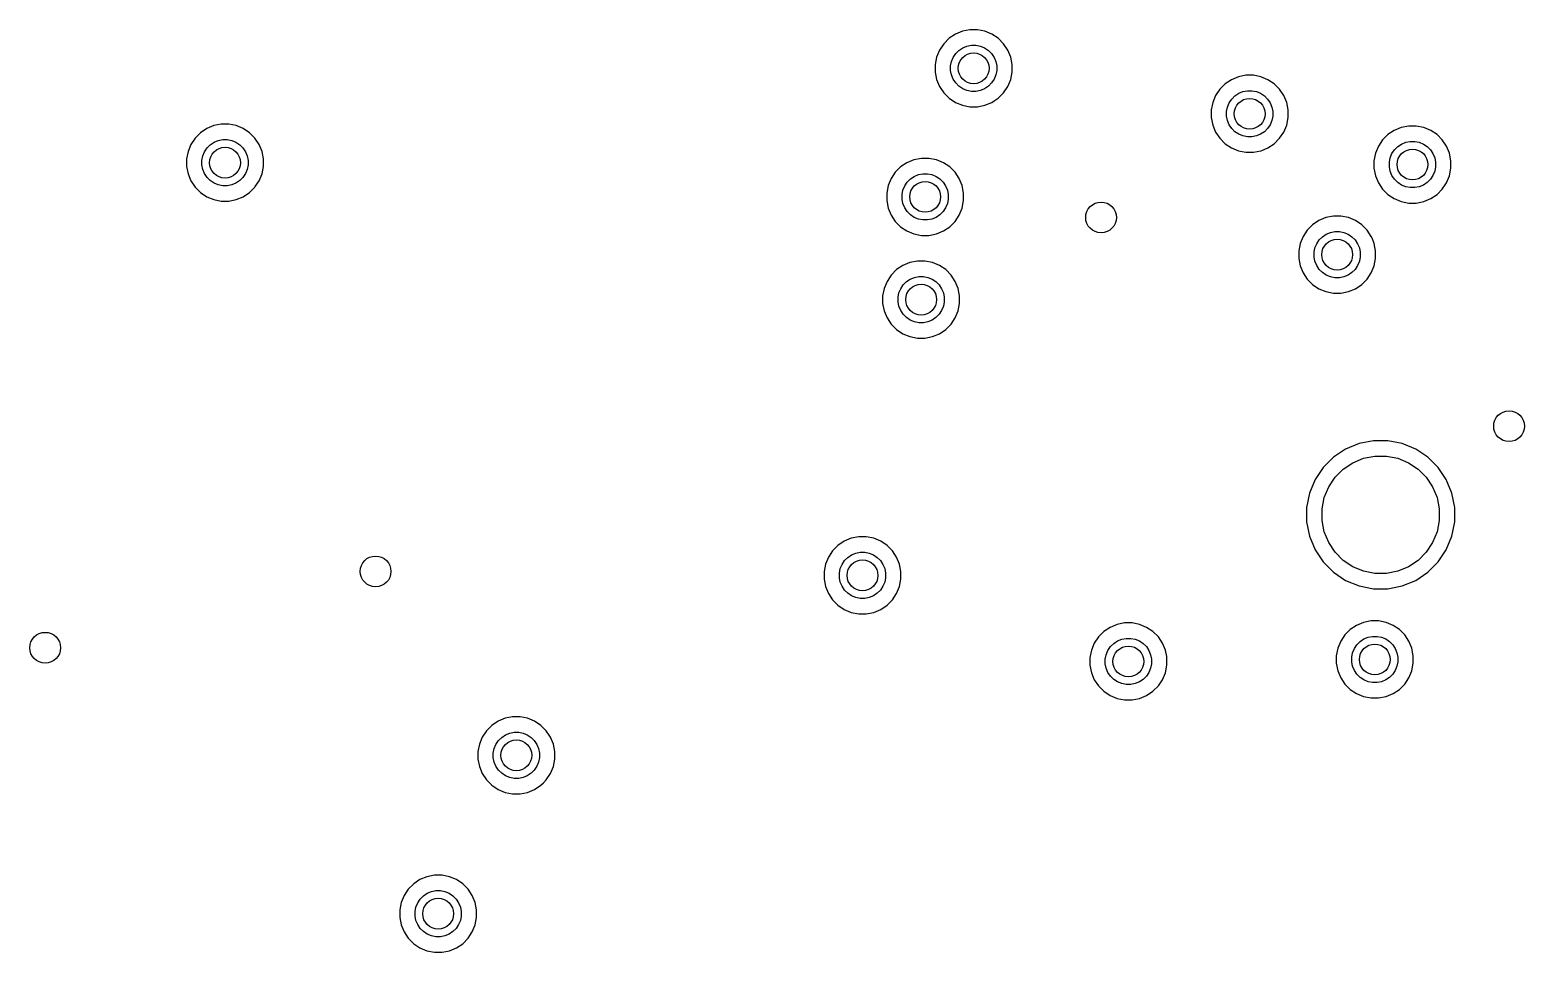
# Model space of a CAD drawing. Extents: x 76.5 to 170.2, y -170.2 to -83.1.
# Drawn here: x 97 to 116.34, y -124.83 to -112.85 of the extents above; entities that cross this region are included whole.
import ezdxf

# ---------------------------------------------------------------- set-up
doc = ezdxf.new("R2010")
doc.units = 0
doc.header["$MEASUREMENT"] = 0
doc.layers.add('BLACK', color=7, linetype='CONTINUOUS')

msp = doc.modelspace()

# ---------------------------------------------------------------- linework, layer by layer
at = {"layer": 'BLACK', "linetype": 'CONTINUOUS'}
for p, q in [((109.026, -112.903), (108.944, -112.957)), ((109.117, -112.865), (109.026, -112.903)), ((109.214, -112.846), (109.117, -112.865)), ((109.312, -112.846), (109.214, -112.846)), ((109.409, -112.865), (109.312, -112.846)), ((109.5, -112.903), (109.409, -112.865)), ((109.582, -112.957), (109.5, -112.903)), ((108.82, -113.109), (108.782, -113.2)), ((108.875, -113.027), (108.82, -113.109)), ((108.944, -112.957), (108.875, -113.027)), ((109.072, -113.113), (109.121, -113.08)), ((109.121, -113.08), (109.176, -113.057)), ((109.176, -113.057), (109.234, -113.046)), ((109.234, -113.046), (109.293, -113.046)), ((109.293, -113.046), (109.351, -113.057)), ((109.351, -113.057), (109.405, -113.08)), ((109.405, -113.08), (109.454, -113.113)), ((109.651, -113.027), (109.582, -112.957)), ((109.706, -113.109), (109.651, -113.027)), ((109.744, -113.2), (109.706, -113.109)), ((108.782, -113.2), (108.763, -113.296)), ((108.763, -113.296), (108.763, -113.395)), ((108.963, -113.316), (108.975, -113.258)), ((108.975, -113.258), (108.997, -113.204)), ((108.997, -113.204), (109.03, -113.154)), ((109.03, -113.154), (109.072, -113.113)), ((109.454, -113.113), (109.496, -113.154)), ((109.496, -113.154), (109.529, -113.204)), ((109.529, -113.204), (109.552, -113.258)), ((109.552, -113.258), (109.563, -113.316)), ((109.763, -113.296), (109.744, -113.2)), ((109.763, -113.395), (109.763, -113.296)), ((108.763, -113.395), (108.782, -113.492)), ((108.782, -113.492), (108.82, -113.583)), ((108.963, -113.375), (108.963, -113.316)), ((108.975, -113.433), (108.963, -113.375)), ((108.997, -113.488), (108.975, -113.433)), ((109.03, -113.537), (108.997, -113.488)), ((109.529, -113.488), (109.496, -113.537)), ((109.552, -113.433), (109.529, -113.488)), ((109.563, -113.375), (109.552, -113.433)), ((109.563, -113.316), (109.563, -113.375)), ((109.706, -113.583), (109.744, -113.492)), ((109.744, -113.492), (109.763, -113.395)), ((112.611, -113.494), (112.53, -113.548)), ((112.702, -113.456), (112.611, -113.494)), ((112.799, -113.437), (112.702, -113.456)), ((112.898, -113.437), (112.799, -113.437)), ((112.994, -113.456), (112.898, -113.437)), ((113.085, -113.494), (112.994, -113.456)), ((113.167, -113.548), (113.085, -113.494)), ((108.82, -113.583), (108.875, -113.664)), ((108.875, -113.664), (108.944, -113.734)), ((109.072, -113.579), (109.03, -113.537)), ((109.121, -113.612), (109.072, -113.579)), ((109.176, -113.634), (109.121, -113.612)), ((109.234, -113.646), (109.176, -113.634)), ((109.293, -113.646), (109.234, -113.646)), ((109.351, -113.634), (109.293, -113.646)), ((109.405, -113.612), (109.351, -113.634)), ((109.454, -113.579), (109.405, -113.612)), ((109.496, -113.537), (109.454, -113.579)), ((109.582, -113.734), (109.651, -113.664)), ((109.651, -113.664), (109.706, -113.583)), ((112.46, -113.618), (112.405, -113.7)), ((112.53, -113.548), (112.46, -113.618)), ((112.657, -113.704), (112.706, -113.671)), ((112.706, -113.671), (112.761, -113.648)), ((112.761, -113.648), (112.819, -113.637)), ((112.819, -113.637), (112.878, -113.637)), ((112.878, -113.637), (112.936, -113.648)), ((112.936, -113.648), (112.99, -113.671)), ((112.99, -113.671), (113.04, -113.704)), ((113.237, -113.618), (113.167, -113.548)), ((113.291, -113.7), (113.237, -113.618)), ((108.944, -113.734), (109.026, -113.789)), ((109.026, -113.789), (109.117, -113.826)), ((109.117, -113.826), (109.214, -113.846)), ((109.214, -113.846), (109.312, -113.846)), ((109.312, -113.846), (109.409, -113.826)), ((109.409, -113.826), (109.5, -113.789)), ((109.5, -113.789), (109.529, -113.769)), ((109.529, -113.769), (109.582, -113.734)), ((109.529, -113.769), (109.529, -113.769)), ((112.368, -113.791), (112.348, -113.887)), ((112.405, -113.7), (112.368, -113.791)), ((112.548, -113.907), (112.56, -113.849)), ((112.56, -113.849), (112.582, -113.795)), ((112.582, -113.795), (112.615, -113.745)), ((112.615, -113.745), (112.657, -113.704)), ((113.04, -113.704), (113.081, -113.745)), ((113.081, -113.745), (113.114, -113.795)), ((113.114, -113.795), (113.137, -113.849)), ((113.137, -113.849), (113.148, -113.907)), ((113.329, -113.791), (113.291, -113.7)), ((113.348, -113.887), (113.329, -113.791)), ((99.4894, -114.072), (99.3928, -114.091)), ((99.5879, -114.072), (99.4894, -114.072)), ((99.6845, -114.091), (99.5879, -114.072)), ((112.348, -113.887), (112.348, -113.986)), ((112.348, -113.986), (112.368, -114.083)), ((112.548, -113.966), (112.548, -113.907)), ((112.56, -114.024), (112.548, -113.966)), ((112.582, -114.079), (112.56, -114.024)), ((113.137, -114.024), (113.114, -114.079)), ((113.148, -113.966), (113.137, -114.024)), ((113.148, -113.907), (113.148, -113.966)), ((113.329, -114.083), (113.348, -113.986)), ((113.348, -113.986), (113.348, -113.887)), ((99.1503, -114.253), (99.0956, -114.335)), ((99.22, -114.183), (99.1503, -114.253)), ((99.3019, -114.129), (99.22, -114.183)), ((99.3928, -114.091), (99.3019, -114.129)), ((99.7755, -114.129), (99.6845, -114.091)), ((99.8574, -114.183), (99.7755, -114.129)), ((99.9271, -114.253), (99.8574, -114.183)), ((99.9818, -114.335), (99.9271, -114.253)), ((112.368, -114.083), (112.405, -114.174)), ((112.405, -114.174), (112.46, -114.255)), ((112.46, -114.255), (112.53, -114.325)), ((112.615, -114.128), (112.582, -114.079)), ((112.657, -114.17), (112.615, -114.128)), ((112.706, -114.203), (112.657, -114.17)), ((112.761, -114.225), (112.706, -114.203)), ((112.819, -114.237), (112.761, -114.225)), ((112.878, -114.237), (112.819, -114.237)), ((112.936, -114.225), (112.878, -114.237)), ((112.99, -114.203), (112.936, -114.225)), ((113.04, -114.17), (112.99, -114.203)), ((113.081, -114.128), (113.04, -114.17)), ((113.114, -114.079), (113.081, -114.128)), ((113.167, -114.325), (113.237, -114.255)), ((113.237, -114.255), (113.291, -114.174)), ((113.291, -114.174), (113.329, -114.083)), ((114.644, -114.207), (114.575, -114.277)), ((114.726, -114.153), (114.644, -114.207)), ((114.817, -114.115), (114.726, -114.153)), ((114.914, -114.096), (114.817, -114.115)), ((115.012, -114.096), (114.914, -114.096)), ((115.109, -114.115), (115.012, -114.096)), ((115.2, -114.153), (115.109, -114.115)), ((115.282, -114.207), (115.2, -114.153)), ((115.351, -114.277), (115.282, -114.207)), ((99.0579, -114.426), (99.0387, -114.522)), ((99.0956, -114.335), (99.0579, -114.426)), ((99.2502, -114.484), (99.2728, -114.43)), ((99.2728, -114.43), (99.3057, -114.38)), ((99.3057, -114.38), (99.3474, -114.339)), ((99.3474, -114.339), (99.3966, -114.306)), ((99.3966, -114.306), (99.4512, -114.283)), ((99.4512, -114.283), (99.5091, -114.272)), ((99.5091, -114.272), (99.5682, -114.272)), ((99.5682, -114.272), (99.6262, -114.283)), ((99.6262, -114.283), (99.6808, -114.306)), ((99.6808, -114.306), (99.7299, -114.339)), ((99.7299, -114.339), (99.7717, -114.38)), ((99.7717, -114.38), (99.8045, -114.43)), ((99.8045, -114.43), (99.8272, -114.484)), ((100.019, -114.426), (99.9818, -114.335)), ((100.039, -114.522), (100.019, -114.426)), ((112.53, -114.325), (112.611, -114.38)), ((112.611, -114.38), (112.702, -114.417)), ((112.702, -114.417), (112.799, -114.437)), ((112.799, -114.437), (112.898, -114.437)), ((112.898, -114.437), (112.994, -114.417)), ((112.994, -114.417), (112.996, -114.417)), ((112.996, -114.417), (113.085, -114.38)), ((112.996, -114.417), (112.996, -114.417)), ((113.085, -114.38), (113.167, -114.325)), ((114.482, -114.45), (114.463, -114.546)), ((114.52, -114.359), (114.482, -114.45)), ((114.575, -114.277), (114.52, -114.359)), ((114.675, -114.508), (114.697, -114.454)), ((114.697, -114.454), (114.73, -114.404)), ((114.73, -114.404), (114.772, -114.363)), ((114.772, -114.363), (114.821, -114.33)), ((114.821, -114.33), (114.876, -114.307)), ((114.876, -114.307), (114.934, -114.296)), ((114.934, -114.296), (114.993, -114.296)), ((114.993, -114.296), (115.051, -114.307)), ((115.051, -114.307), (115.105, -114.33)), ((115.105, -114.33), (115.154, -114.363)), ((115.154, -114.363), (115.196, -114.404)), ((115.196, -114.404), (115.229, -114.454)), ((115.229, -114.454), (115.252, -114.508)), ((115.406, -114.359), (115.351, -114.277)), ((115.444, -114.45), (115.406, -114.359)), ((115.463, -114.546), (115.444, -114.45)), ((99.0387, -114.522), (99.0387, -114.621)), ((99.0387, -114.621), (99.0579, -114.718)), ((99.2387, -114.542), (99.2502, -114.484)), ((99.2387, -114.601), (99.2387, -114.542)), ((99.2502, -114.659), (99.2387, -114.601)), ((99.8272, -114.484), (99.8387, -114.542)), ((99.8387, -114.601), (99.8272, -114.659)), ((99.8387, -114.542), (99.8387, -114.601)), ((100.019, -114.718), (100.039, -114.621)), ((100.039, -114.621), (100.039, -114.522)), ((108.314, -114.627), (108.245, -114.697)), ((108.396, -114.573), (108.314, -114.627)), ((108.487, -114.535), (108.396, -114.573)), ((108.584, -114.516), (108.487, -114.535)), ((108.682, -114.516), (108.584, -114.516)), ((108.779, -114.535), (108.682, -114.516)), ((108.87, -114.573), (108.779, -114.535)), ((108.952, -114.627), (108.87, -114.573)), ((109.021, -114.697), (108.952, -114.627)), ((114.463, -114.546), (114.463, -114.645)), ((114.463, -114.645), (114.482, -114.742)), ((114.663, -114.566), (114.675, -114.508)), ((114.663, -114.625), (114.663, -114.566)), ((114.675, -114.683), (114.663, -114.625)), ((115.252, -114.508), (115.263, -114.566)), ((115.263, -114.625), (115.252, -114.683)), ((115.263, -114.566), (115.263, -114.625)), ((115.444, -114.742), (115.463, -114.645)), ((115.463, -114.645), (115.463, -114.546)), ((99.0579, -114.718), (99.0956, -114.809)), ((99.0956, -114.809), (99.1503, -114.89)), ((99.2728, -114.714), (99.2502, -114.659)), ((99.3057, -114.763), (99.2728, -114.714)), ((99.3474, -114.805), (99.3057, -114.763)), ((99.3966, -114.838), (99.3474, -114.805)), ((99.4512, -114.86), (99.3966, -114.838)), ((99.6808, -114.838), (99.6262, -114.86)), ((99.7299, -114.805), (99.6808, -114.838)), ((99.7717, -114.763), (99.7299, -114.805)), ((99.8045, -114.714), (99.7717, -114.763)), ((99.8272, -114.659), (99.8045, -114.714)), ((99.9318, -114.883), (99.9818, -114.809)), ((99.9818, -114.809), (100.019, -114.718)), ((108.19, -114.779), (108.152, -114.87)), ((108.245, -114.697), (108.19, -114.779)), ((108.367, -114.874), (108.4, -114.824)), ((108.4, -114.824), (108.442, -114.783)), ((108.442, -114.783), (108.491, -114.75)), ((108.491, -114.75), (108.546, -114.727)), ((108.546, -114.727), (108.604, -114.716)), ((108.604, -114.716), (108.663, -114.716)), ((108.663, -114.716), (108.721, -114.727)), ((108.721, -114.727), (108.775, -114.75)), ((108.775, -114.75), (108.824, -114.783)), ((108.824, -114.783), (108.866, -114.824)), ((108.866, -114.824), (108.899, -114.874)), ((109.076, -114.779), (109.021, -114.697)), ((109.114, -114.87), (109.076, -114.779)), ((114.482, -114.742), (114.52, -114.833)), ((114.52, -114.833), (114.575, -114.914)), ((114.697, -114.738), (114.675, -114.683)), ((114.73, -114.787), (114.697, -114.738)), ((114.772, -114.829), (114.73, -114.787)), ((114.821, -114.862), (114.772, -114.829)), ((115.154, -114.829), (115.105, -114.862)), ((115.196, -114.787), (115.154, -114.829)), ((115.229, -114.738), (115.196, -114.787)), ((115.252, -114.683), (115.229, -114.738)), ((115.351, -114.914), (115.406, -114.833)), ((115.406, -114.833), (115.444, -114.742)), ((99.1503, -114.89), (99.22, -114.96)), ((99.22, -114.96), (99.3019, -115.015)), ((99.3019, -115.015), (99.3928, -115.052)), ((99.5091, -114.872), (99.4512, -114.86)), ((99.5682, -114.872), (99.5091, -114.872)), ((99.6262, -114.86), (99.5682, -114.872)), ((99.6845, -115.052), (99.7755, -115.015)), ((99.7755, -115.015), (99.8574, -114.96)), ((99.8574, -114.96), (99.9271, -114.89)), ((99.9271, -114.89), (99.9318, -114.883)), ((99.9318, -114.883), (99.9318, -114.883)), ((108.152, -114.87), (108.133, -114.966)), ((108.133, -114.966), (108.133, -115.065)), ((108.333, -114.986), (108.345, -114.928)), ((108.333, -115.045), (108.333, -114.986)), ((108.345, -114.928), (108.367, -114.874)), ((108.899, -114.874), (108.922, -114.928)), ((108.922, -114.928), (108.933, -114.986)), ((108.933, -114.986), (108.933, -115.045)), ((109.133, -114.966), (109.114, -114.87)), ((109.133, -115.065), (109.133, -114.966)), ((114.575, -114.914), (114.644, -114.984)), ((114.644, -114.984), (114.726, -115.039)), ((114.726, -115.039), (114.817, -115.076)), ((114.876, -114.884), (114.821, -114.862)), ((114.934, -114.896), (114.876, -114.884)), ((114.993, -114.896), (114.934, -114.896)), ((115.051, -114.884), (114.993, -114.896)), ((115.105, -114.862), (115.051, -114.884)), ((115.109, -115.076), (115.2, -115.039)), ((115.2, -115.039), (115.282, -114.984)), ((115.282, -114.984), (115.351, -114.914)), ((99.3928, -115.052), (99.4894, -115.072)), ((99.4894, -115.072), (99.5879, -115.072)), ((99.5879, -115.072), (99.6845, -115.052)), ((108.133, -115.065), (108.152, -115.162)), ((108.152, -115.162), (108.19, -115.253)), ((108.345, -115.103), (108.333, -115.045)), ((108.367, -115.158), (108.345, -115.103)), ((108.4, -115.207), (108.367, -115.158)), ((108.442, -115.249), (108.4, -115.207)), ((108.866, -115.207), (108.824, -115.249)), ((108.899, -115.158), (108.866, -115.207)), ((108.922, -115.103), (108.899, -115.158)), ((108.933, -115.045), (108.922, -115.103)), ((109.076, -115.253), (109.114, -115.162)), ((109.114, -115.162), (109.133, -115.065)), ((114.817, -115.076), (114.914, -115.096)), ((114.914, -115.096), (115.012, -115.096)), ((115.012, -115.096), (115.109, -115.076)), ((108.19, -115.253), (108.245, -115.334)), ((108.245, -115.334), (108.314, -115.404)), ((108.314, -115.404), (108.396, -115.459)), ((108.491, -115.282), (108.442, -115.249)), ((108.546, -115.304), (108.491, -115.282)), ((108.604, -115.316), (108.546, -115.304)), ((108.663, -115.316), (108.604, -115.316)), ((108.721, -115.304), (108.663, -115.316)), ((108.775, -115.282), (108.721, -115.304)), ((108.824, -115.249), (108.775, -115.282)), ((108.87, -115.459), (108.952, -115.404)), ((108.952, -115.404), (109.021, -115.334)), ((109.021, -115.334), (109.076, -115.253)), ((113.666, -115.377), (113.597, -115.447)), ((113.748, -115.323), (113.666, -115.377)), ((113.839, -115.285), (113.748, -115.323)), ((113.936, -115.266), (113.839, -115.285)), ((114.034, -115.266), (113.936, -115.266)), ((114.131, -115.285), (114.034, -115.266)), ((114.222, -115.323), (114.131, -115.285)), ((114.304, -115.377), (114.222, -115.323)), ((114.373, -115.447), (114.304, -115.377)), ((108.396, -115.459), (108.487, -115.496)), ((108.487, -115.496), (108.584, -115.516)), ((108.584, -115.516), (108.682, -115.516)), ((108.682, -115.516), (108.779, -115.496)), ((108.779, -115.496), (108.87, -115.459)), ((113.504, -115.62), (113.485, -115.716)), ((113.542, -115.529), (113.504, -115.62)), ((113.597, -115.447), (113.542, -115.529)), ((113.719, -115.624), (113.752, -115.574)), ((113.752, -115.574), (113.794, -115.533)), ((113.794, -115.533), (113.843, -115.5)), ((113.843, -115.5), (113.897, -115.477)), ((113.897, -115.477), (113.955, -115.466)), ((113.955, -115.466), (114.014, -115.466)), ((114.014, -115.466), (114.072, -115.477)), ((114.072, -115.477), (114.127, -115.5)), ((114.127, -115.5), (114.176, -115.533)), ((114.176, -115.533), (114.218, -115.574)), ((114.218, -115.574), (114.251, -115.624)), ((114.428, -115.529), (114.373, -115.447)), ((114.442, -115.561), (114.428, -115.529)), ((114.466, -115.62), (114.442, -115.561)), ((114.442, -115.561), (114.442, -115.561)), ((114.485, -115.716), (114.466, -115.62)), ((113.485, -115.716), (113.485, -115.815)), ((113.485, -115.815), (113.504, -115.912)), ((113.685, -115.736), (113.696, -115.678)), ((113.685, -115.795), (113.685, -115.736)), ((113.696, -115.853), (113.685, -115.795)), ((113.696, -115.678), (113.719, -115.624)), ((114.251, -115.624), (114.273, -115.678)), ((114.273, -115.678), (114.285, -115.736)), ((114.285, -115.795), (114.273, -115.853)), ((114.285, -115.736), (114.285, -115.795)), ((114.466, -115.912), (114.485, -115.815)), ((114.485, -115.815), (114.485, -115.716)), ((108.262, -115.961), (108.193, -116.031)), ((108.344, -115.907), (108.262, -115.961)), ((108.435, -115.869), (108.344, -115.907)), ((108.532, -115.85), (108.435, -115.869)), ((108.63, -115.85), (108.532, -115.85)), ((108.727, -115.869), (108.63, -115.85)), ((108.818, -115.907), (108.727, -115.869)), ((108.9, -115.961), (108.818, -115.907)), ((108.969, -116.031), (108.9, -115.961)), ((113.504, -115.912), (113.542, -116.003)), ((113.542, -116.003), (113.597, -116.084)), ((113.719, -115.908), (113.696, -115.853)), ((113.752, -115.957), (113.719, -115.908)), ((113.794, -115.999), (113.752, -115.957)), ((113.843, -116.032), (113.794, -115.999)), ((114.176, -115.999), (114.127, -116.032)), ((114.218, -115.957), (114.176, -115.999)), ((114.251, -115.908), (114.218, -115.957)), ((114.273, -115.853), (114.251, -115.908)), ((114.373, -116.084), (114.428, -116.003)), ((114.428, -116.003), (114.466, -115.912)), ((108.138, -116.113), (108.1, -116.204)), ((108.193, -116.031), (108.138, -116.113)), ((108.315, -116.208), (108.348, -116.158)), ((108.348, -116.158), (108.39, -116.117)), ((108.39, -116.117), (108.439, -116.084)), ((108.439, -116.084), (108.494, -116.061)), ((108.494, -116.061), (108.552, -116.05)), ((108.552, -116.05), (108.611, -116.05)), ((108.611, -116.05), (108.669, -116.061)), ((108.669, -116.061), (108.723, -116.084)), ((108.723, -116.084), (108.772, -116.117)), ((108.772, -116.117), (108.814, -116.158)), ((108.814, -116.158), (108.847, -116.208)), ((109.024, -116.113), (108.969, -116.031)), ((109.062, -116.204), (109.024, -116.113)), ((113.597, -116.084), (113.666, -116.154)), ((113.666, -116.154), (113.748, -116.209)), ((113.897, -116.054), (113.843, -116.032)), ((113.955, -116.066), (113.897, -116.054)), ((114.014, -116.066), (113.955, -116.066)), ((114.072, -116.054), (114.014, -116.066)), ((114.127, -116.032), (114.072, -116.054)), ((114.222, -116.209), (114.304, -116.154)), ((114.304, -116.154), (114.373, -116.084)), ((108.1, -116.204), (108.081, -116.3)), ((108.081, -116.3), (108.081, -116.399)), ((108.281, -116.32), (108.293, -116.262)), ((108.281, -116.379), (108.281, -116.32)), ((108.293, -116.437), (108.281, -116.379)), ((108.293, -116.262), (108.315, -116.208)), ((108.847, -116.208), (108.87, -116.262)), ((108.87, -116.262), (108.881, -116.32)), ((108.881, -116.379), (108.87, -116.437)), ((108.881, -116.32), (108.881, -116.379)), ((109.081, -116.3), (109.062, -116.204)), ((109.081, -116.399), (109.081, -116.3)), ((113.748, -116.209), (113.839, -116.246)), ((113.839, -116.246), (113.936, -116.266)), ((113.936, -116.266), (114.034, -116.266)), ((114.034, -116.266), (114.131, -116.246)), ((114.131, -116.246), (114.222, -116.209)), ((108.081, -116.399), (108.1, -116.496)), ((108.1, -116.496), (108.138, -116.587)), ((108.138, -116.587), (108.193, -116.668)), ((108.315, -116.492), (108.293, -116.437)), ((108.348, -116.541), (108.315, -116.492)), ((108.39, -116.583), (108.348, -116.541)), ((108.439, -116.616), (108.39, -116.583)), ((108.772, -116.583), (108.723, -116.616)), ((108.814, -116.541), (108.772, -116.583)), ((108.847, -116.492), (108.814, -116.541)), ((108.87, -116.437), (108.847, -116.492)), ((108.969, -116.668), (109.024, -116.587)), ((109.024, -116.587), (109.05, -116.525)), ((109.05, -116.525), (109.062, -116.496)), ((109.05, -116.525), (109.05, -116.525)), ((109.062, -116.496), (109.081, -116.399)), ((108.193, -116.668), (108.262, -116.738)), ((108.262, -116.738), (108.344, -116.793)), ((108.494, -116.638), (108.439, -116.616)), ((108.552, -116.65), (108.494, -116.638)), ((108.611, -116.65), (108.552, -116.65)), ((108.669, -116.638), (108.611, -116.65)), ((108.723, -116.616), (108.669, -116.638)), ((108.818, -116.793), (108.9, -116.738)), ((108.9, -116.738), (108.969, -116.668)), ((108.344, -116.793), (108.435, -116.83)), ((108.435, -116.83), (108.532, -116.85)), ((108.532, -116.85), (108.63, -116.85)), ((108.63, -116.85), (108.727, -116.83)), ((108.727, -116.83), (108.818, -116.793)), ((114.094, -118.291), (113.937, -118.396)), ((114.269, -118.219), (114.094, -118.291)), ((114.455, -118.182), (114.269, -118.219)), ((114.645, -118.182), (114.455, -118.182)), ((114.831, -118.219), (114.645, -118.182)), ((115.006, -118.291), (114.831, -118.219)), ((115.163, -118.396), (115.006, -118.291)), ((113.937, -118.396), (113.803, -118.53)), ((114.064, -118.552), (114.189, -118.468)), ((114.189, -118.468), (114.328, -118.411)), ((114.328, -118.411), (114.475, -118.382)), ((114.475, -118.382), (114.625, -118.382)), ((114.625, -118.382), (114.772, -118.411)), ((114.772, -118.411), (114.911, -118.468)), ((114.911, -118.468), (115.036, -118.552)), ((115.241, -118.474), (115.163, -118.396)), ((115.297, -118.53), (115.241, -118.474)), ((113.698, -118.688), (113.625, -118.863)), ((113.803, -118.53), (113.698, -118.688)), ((113.875, -118.783), (113.958, -118.658)), ((113.958, -118.658), (114.064, -118.552)), ((115.036, -118.552), (115.142, -118.658)), ((115.142, -118.658), (115.225, -118.783)), ((115.403, -118.688), (115.297, -118.53)), ((115.475, -118.863), (115.403, -118.688)), ((113.625, -118.863), (113.588, -119.049)), ((113.817, -118.921), (113.875, -118.783)), ((115.225, -118.783), (115.283, -118.921)), ((115.512, -119.049), (115.475, -118.863)), ((113.588, -119.049), (113.588, -119.238)), ((113.788, -119.069), (113.817, -118.921)), ((113.788, -119.219), (113.788, -119.069)), ((115.283, -118.921), (115.312, -119.069)), ((115.312, -119.069), (115.312, -119.219)), ((115.512, -119.238), (115.512, -119.049)), ((113.588, -119.238), (113.625, -119.424)), ((113.817, -119.366), (113.788, -119.219)), ((115.312, -119.219), (115.283, -119.366)), ((115.475, -119.424), (115.512, -119.238)), ((107.582, -119.488), (107.5, -119.543)), ((107.673, -119.45), (107.582, -119.488)), ((107.77, -119.431), (107.673, -119.45)), ((107.868, -119.431), (107.77, -119.431)), ((107.965, -119.45), (107.868, -119.431)), ((108.056, -119.488), (107.965, -119.45)), ((108.138, -119.543), (108.056, -119.488)), ((113.625, -119.424), (113.698, -119.599)), ((113.875, -119.505), (113.817, -119.366)), ((115.283, -119.366), (115.225, -119.505)), ((115.403, -119.599), (115.475, -119.424)), ((107.431, -119.612), (107.376, -119.694)), ((107.5, -119.543), (107.431, -119.612)), ((107.628, -119.698), (107.677, -119.665)), ((107.677, -119.665), (107.732, -119.643)), ((107.732, -119.643), (107.79, -119.631)), ((107.79, -119.631), (107.849, -119.631)), ((107.849, -119.631), (107.907, -119.643)), ((107.907, -119.643), (107.961, -119.665)), ((107.961, -119.665), (108.01, -119.698)), ((108.207, -119.612), (108.138, -119.543)), ((108.262, -119.694), (108.207, -119.612)), ((113.698, -119.599), (113.803, -119.757)), ((113.958, -119.629), (113.875, -119.505)), ((114.064, -119.736), (113.958, -119.629)), ((115.142, -119.629), (115.036, -119.736)), ((115.225, -119.505), (115.142, -119.629)), ((115.297, -119.757), (115.403, -119.599)), ((107.338, -119.785), (107.319, -119.882)), ((107.376, -119.694), (107.338, -119.785)), ((107.519, -119.902), (107.531, -119.844)), ((107.531, -119.844), (107.553, -119.789)), ((107.553, -119.789), (107.586, -119.74)), ((107.586, -119.74), (107.628, -119.698)), ((108.01, -119.698), (108.052, -119.74)), ((108.052, -119.74), (108.085, -119.789)), ((108.085, -119.789), (108.108, -119.844)), ((108.108, -119.844), (108.119, -119.902)), ((108.3, -119.785), (108.262, -119.694)), ((108.319, -119.882), (108.3, -119.785)), ((113.803, -119.757), (113.937, -119.891)), ((114.189, -119.819), (114.064, -119.736)), ((114.328, -119.876), (114.189, -119.819)), ((114.475, -119.906), (114.328, -119.876)), ((114.772, -119.876), (114.625, -119.906)), ((114.911, -119.819), (114.772, -119.876)), ((115.036, -119.736), (114.911, -119.819)), ((115.163, -119.891), (115.297, -119.757)), ((107.319, -119.882), (107.319, -119.98)), ((107.319, -119.98), (107.338, -120.077)), ((107.519, -119.961), (107.519, -119.902)), ((107.531, -120.019), (107.519, -119.961)), ((107.553, -120.073), (107.531, -120.019)), ((108.108, -120.019), (108.085, -120.073)), ((108.119, -119.961), (108.108, -120.019)), ((108.119, -119.902), (108.119, -119.961)), ((108.3, -120.077), (108.319, -119.98)), ((108.319, -119.98), (108.319, -119.882)), ((113.937, -119.891), (114.094, -119.996)), ((114.094, -119.996), (114.269, -120.069)), ((114.269, -120.069), (114.455, -120.106)), ((114.625, -119.906), (114.475, -119.906)), ((114.645, -120.106), (114.831, -120.069)), ((114.831, -120.069), (115.006, -119.996)), ((115.006, -119.996), (115.163, -119.891)), ((107.338, -120.077), (107.376, -120.168)), ((107.376, -120.168), (107.431, -120.25)), ((107.431, -120.25), (107.5, -120.319)), ((107.586, -120.122), (107.553, -120.073)), ((107.628, -120.164), (107.586, -120.122)), ((107.677, -120.197), (107.628, -120.164)), ((107.732, -120.22), (107.677, -120.197)), ((107.79, -120.231), (107.732, -120.22)), ((107.849, -120.231), (107.79, -120.231)), ((107.907, -120.22), (107.849, -120.231)), ((107.961, -120.197), (107.907, -120.22)), ((108.01, -120.164), (107.961, -120.197)), ((108.052, -120.122), (108.01, -120.164)), ((108.085, -120.073), (108.052, -120.122)), ((108.138, -120.319), (108.207, -120.25)), ((108.207, -120.25), (108.262, -120.168)), ((108.262, -120.168), (108.3, -120.077)), ((114.455, -120.106), (114.645, -120.106)), ((107.5, -120.319), (107.582, -120.374)), ((107.582, -120.374), (107.673, -120.412)), ((107.673, -120.412), (107.77, -120.431)), ((107.77, -120.431), (107.868, -120.431)), ((107.868, -120.431), (107.965, -120.412)), ((107.965, -120.412), (108.056, -120.374)), ((108.056, -120.374), (108.138, -120.319)), ((111.037, -120.606), (110.955, -120.66)), ((111.128, -120.568), (111.037, -120.606)), ((111.224, -120.549), (111.128, -120.568)), ((111.323, -120.549), (111.224, -120.549)), ((111.419, -120.568), (111.323, -120.549)), ((111.51, -120.606), (111.419, -120.568)), ((111.592, -120.66), (111.51, -120.606)), ((114.155, -120.635), (114.086, -120.705)), ((114.237, -120.58), (114.155, -120.635)), ((114.328, -120.542), (114.237, -120.58)), ((114.425, -120.523), (114.328, -120.542)), ((114.523, -120.523), (114.425, -120.523)), ((114.62, -120.542), (114.523, -120.523)), ((114.711, -120.58), (114.62, -120.542)), ((114.793, -120.635), (114.711, -120.58)), ((114.862, -120.705), (114.793, -120.635)), ((110.83, -120.812), (110.793, -120.903)), ((110.885, -120.73), (110.83, -120.812)), ((110.955, -120.66), (110.885, -120.73)), ((111.04, -120.857), (111.082, -120.816)), ((111.082, -120.816), (111.131, -120.783)), ((111.131, -120.783), (111.186, -120.76)), ((111.186, -120.76), (111.244, -120.749)), ((111.244, -120.749), (111.303, -120.749)), ((111.303, -120.749), (111.361, -120.76)), ((111.361, -120.76), (111.416, -120.783)), ((111.416, -120.783), (111.465, -120.816)), ((111.465, -120.816), (111.507, -120.857)), ((111.662, -120.73), (111.592, -120.66)), ((111.717, -120.812), (111.662, -120.73)), ((111.754, -120.903), (111.717, -120.812)), ((114.031, -120.786), (113.993, -120.877)), ((114.086, -120.705), (114.031, -120.786)), ((114.208, -120.881), (114.241, -120.832)), ((114.241, -120.832), (114.283, -120.79)), ((114.283, -120.79), (114.332, -120.757)), ((114.332, -120.757), (114.386, -120.735)), ((114.386, -120.735), (114.444, -120.723)), ((114.444, -120.723), (114.503, -120.723)), ((114.503, -120.723), (114.561, -120.735)), ((114.561, -120.735), (114.616, -120.757)), ((114.616, -120.757), (114.665, -120.79)), ((114.665, -120.79), (114.707, -120.832)), ((114.707, -120.832), (114.74, -120.881)), ((114.917, -120.786), (114.862, -120.705)), ((114.955, -120.877), (114.917, -120.786)), ((110.793, -120.903), (110.773, -120.999)), ((110.773, -120.999), (110.773, -121.098)), ((110.973, -121.019), (110.985, -120.961)), ((110.973, -121.078), (110.973, -121.019)), ((110.985, -120.961), (111.008, -120.907)), ((111.008, -120.907), (111.04, -120.857)), ((111.507, -120.857), (111.539, -120.907)), ((111.539, -120.907), (111.562, -120.961)), ((111.562, -120.961), (111.573, -121.019)), ((111.573, -121.019), (111.573, -121.078)), ((111.771, -120.986), (111.754, -120.903)), ((111.773, -120.999), (111.771, -120.986)), ((111.773, -121.098), (111.773, -120.999)), ((113.993, -120.877), (113.974, -120.974)), ((113.974, -120.974), (113.974, -121.073)), ((114.174, -120.994), (114.185, -120.936)), ((114.174, -121.053), (114.174, -120.994)), ((114.185, -120.936), (114.208, -120.881)), ((114.74, -120.881), (114.762, -120.936)), ((114.762, -120.936), (114.774, -120.994)), ((114.774, -120.994), (114.774, -121.053)), ((114.974, -120.974), (114.955, -120.877)), ((114.974, -121.073), (114.974, -120.974)), ((110.773, -121.098), (110.793, -121.195)), ((110.793, -121.195), (110.83, -121.286)), ((110.985, -121.136), (110.973, -121.078)), ((111.008, -121.191), (110.985, -121.136)), ((111.04, -121.24), (111.008, -121.191)), ((111.539, -121.191), (111.507, -121.24)), ((111.562, -121.136), (111.539, -121.191)), ((111.573, -121.078), (111.562, -121.136)), ((111.717, -121.286), (111.754, -121.195)), ((111.754, -121.195), (111.773, -121.098)), ((113.974, -121.073), (113.993, -121.169)), ((113.993, -121.169), (114.031, -121.26)), ((114.185, -121.111), (114.174, -121.053)), ((114.208, -121.165), (114.185, -121.111)), ((114.241, -121.215), (114.208, -121.165)), ((114.283, -121.256), (114.241, -121.215)), ((114.707, -121.215), (114.665, -121.256)), ((114.74, -121.165), (114.707, -121.215)), ((114.762, -121.111), (114.74, -121.165)), ((114.774, -121.053), (114.762, -121.111)), ((114.917, -121.26), (114.955, -121.169)), ((114.955, -121.169), (114.974, -121.073)), ((110.83, -121.286), (110.885, -121.367)), ((110.885, -121.367), (110.955, -121.437)), ((111.082, -121.282), (111.04, -121.24)), ((111.131, -121.315), (111.082, -121.282)), ((111.186, -121.337), (111.131, -121.315)), ((111.244, -121.349), (111.186, -121.337)), ((111.303, -121.349), (111.244, -121.349)), ((111.361, -121.337), (111.303, -121.349)), ((111.416, -121.315), (111.361, -121.337)), ((111.465, -121.282), (111.416, -121.315)), ((111.507, -121.24), (111.465, -121.282)), ((111.592, -121.437), (111.662, -121.367)), ((111.662, -121.367), (111.717, -121.286)), ((114.031, -121.26), (114.086, -121.342)), ((114.086, -121.342), (114.155, -121.412)), ((114.155, -121.412), (114.237, -121.466)), ((114.332, -121.289), (114.283, -121.256)), ((114.386, -121.312), (114.332, -121.289)), ((114.444, -121.323), (114.386, -121.312)), ((114.503, -121.323), (114.444, -121.323)), ((114.561, -121.312), (114.503, -121.323)), ((114.616, -121.289), (114.561, -121.312)), ((114.665, -121.256), (114.616, -121.289)), ((114.711, -121.466), (114.793, -121.412)), ((114.793, -121.412), (114.862, -121.342)), ((114.862, -121.342), (114.917, -121.26)), ((110.955, -121.437), (111.037, -121.492)), ((111.037, -121.492), (111.128, -121.529)), ((111.128, -121.529), (111.224, -121.549)), ((111.224, -121.549), (111.323, -121.549)), ((111.323, -121.549), (111.419, -121.529)), ((111.419, -121.529), (111.51, -121.492)), ((111.51, -121.492), (111.592, -121.437)), ((114.237, -121.466), (114.328, -121.504)), ((114.328, -121.504), (114.425, -121.523)), ((114.425, -121.523), (114.523, -121.523)), ((114.523, -121.523), (114.62, -121.504)), ((114.62, -121.504), (114.711, -121.466)), ((103.177, -121.787), (103.086, -121.825)), ((103.274, -121.768), (103.177, -121.787)), ((103.373, -121.768), (103.274, -121.768)), ((103.469, -121.787), (103.373, -121.768)), ((103.56, -121.825), (103.469, -121.787)), ((102.935, -121.949), (102.88, -122.031)), ((103.005, -121.88), (102.935, -121.949)), ((103.086, -121.825), (103.005, -121.88)), ((103.132, -122.035), (103.181, -122.002)), ((103.181, -122.002), (103.236, -121.979)), ((103.236, -121.979), (103.294, -121.968)), ((103.294, -121.968), (103.353, -121.968)), ((103.353, -121.968), (103.411, -121.979)), ((103.411, -121.979), (103.465, -122.002)), ((103.465, -122.002), (103.515, -122.035)), ((103.642, -121.88), (103.56, -121.825)), ((103.712, -121.949), (103.642, -121.88)), ((103.766, -122.031), (103.712, -121.949)), ((102.843, -122.122), (102.823, -122.219)), ((102.88, -122.031), (102.843, -122.122)), ((103.023, -122.238), (103.035, -122.18)), ((103.035, -122.18), (103.057, -122.126)), ((103.057, -122.126), (103.09, -122.077)), ((103.09, -122.077), (103.132, -122.035)), ((103.515, -122.035), (103.556, -122.077)), ((103.556, -122.077), (103.589, -122.126)), ((103.589, -122.126), (103.612, -122.18)), ((103.612, -122.18), (103.623, -122.238)), ((103.804, -122.122), (103.766, -122.031)), ((103.823, -122.219), (103.804, -122.122)), ((102.823, -122.219), (102.823, -122.317)), ((102.823, -122.317), (102.843, -122.414)), ((103.023, -122.297), (103.023, -122.238)), ((103.035, -122.355), (103.023, -122.297)), ((103.057, -122.41), (103.035, -122.355)), ((103.612, -122.355), (103.589, -122.41)), ((103.623, -122.297), (103.612, -122.355)), ((103.623, -122.238), (103.623, -122.297)), ((103.804, -122.414), (103.823, -122.317)), ((103.823, -122.317), (103.823, -122.219)), ((102.843, -122.414), (102.88, -122.505)), ((102.88, -122.505), (102.935, -122.587)), ((103.09, -122.459), (103.057, -122.41)), ((103.132, -122.501), (103.09, -122.459)), ((103.181, -122.534), (103.132, -122.501)), ((103.236, -122.556), (103.181, -122.534)), ((103.294, -122.568), (103.236, -122.556)), ((103.353, -122.568), (103.294, -122.568)), ((103.411, -122.556), (103.353, -122.568)), ((103.465, -122.534), (103.411, -122.556)), ((103.515, -122.501), (103.465, -122.534)), ((103.556, -122.459), (103.515, -122.501)), ((103.589, -122.41), (103.556, -122.459)), ((103.712, -122.587), (103.766, -122.505)), ((103.766, -122.505), (103.804, -122.414)), ((102.935, -122.587), (103.005, -122.656)), ((103.005, -122.656), (103.086, -122.711)), ((103.086, -122.711), (103.177, -122.749)), ((103.177, -122.749), (103.274, -122.768)), ((103.274, -122.768), (103.373, -122.768)), ((103.373, -122.768), (103.469, -122.749)), ((103.469, -122.749), (103.56, -122.711)), ((103.56, -122.711), (103.642, -122.656)), ((103.642, -122.656), (103.674, -122.624)), ((103.674, -122.624), (103.712, -122.587)), ((103.674, -122.624), (103.674, -122.624)), ((101.989, -123.937), (101.919, -124.007)), ((102.07, -123.882), (101.989, -123.937)), ((102.161, -123.844), (102.07, -123.882)), ((102.258, -123.825), (102.161, -123.844)), ((102.357, -123.825), (102.258, -123.825)), ((102.453, -123.844), (102.357, -123.825)), ((102.544, -123.882), (102.453, -123.844)), ((102.626, -123.937), (102.544, -123.882)), ((102.696, -124.007), (102.626, -123.937)), ((101.864, -124.088), (101.827, -124.179)), ((101.919, -124.007), (101.864, -124.088)), ((102.074, -124.134), (102.116, -124.092)), ((102.116, -124.092), (102.165, -124.059)), ((102.165, -124.059), (102.22, -124.037)), ((102.22, -124.037), (102.278, -124.025)), ((102.278, -124.025), (102.337, -124.025)), ((102.337, -124.025), (102.395, -124.037)), ((102.395, -124.037), (102.449, -124.059)), ((102.449, -124.059), (102.499, -124.092)), ((102.499, -124.092), (102.54, -124.134)), ((102.75, -124.088), (102.696, -124.007)), ((102.788, -124.179), (102.75, -124.088)), ((101.827, -124.179), (101.807, -124.276)), ((101.807, -124.276), (101.807, -124.375)), ((102.007, -124.296), (102.019, -124.238)), ((102.007, -124.355), (102.007, -124.296)), ((102.019, -124.238), (102.041, -124.183)), ((102.041, -124.183), (102.074, -124.134)), ((102.54, -124.134), (102.573, -124.183)), ((102.573, -124.183), (102.596, -124.238)), ((102.596, -124.238), (102.607, -124.296)), ((102.607, -124.296), (102.607, -124.355)), ((102.807, -124.276), (102.788, -124.179)), ((102.807, -124.375), (102.807, -124.276)), ((101.807, -124.375), (101.827, -124.471)), ((101.827, -124.471), (101.864, -124.562)), ((102.019, -124.413), (102.007, -124.355)), ((102.041, -124.467), (102.019, -124.413)), ((102.074, -124.517), (102.041, -124.467)), ((102.116, -124.558), (102.074, -124.517)), ((102.54, -124.517), (102.499, -124.558)), ((102.573, -124.467), (102.54, -124.517)), ((102.596, -124.413), (102.573, -124.467)), ((102.607, -124.355), (102.596, -124.413)), ((102.75, -124.562), (102.788, -124.471)), ((102.788, -124.471), (102.807, -124.375)), ((101.864, -124.562), (101.919, -124.644)), ((101.919, -124.644), (101.989, -124.714)), ((102.165, -124.591), (102.116, -124.558)), ((102.22, -124.614), (102.165, -124.591)), ((102.278, -124.625), (102.22, -124.614)), ((102.337, -124.625), (102.278, -124.625)), ((102.395, -124.614), (102.337, -124.625)), ((102.449, -124.591), (102.395, -124.614)), ((102.499, -124.558), (102.449, -124.591)), ((102.626, -124.714), (102.696, -124.644)), ((102.696, -124.644), (102.75, -124.562)), ((101.989, -124.714), (102.07, -124.768)), ((102.07, -124.768), (102.161, -124.806)), ((102.161, -124.806), (102.258, -124.825)), ((102.258, -124.825), (102.357, -124.825)), ((102.357, -124.825), (102.359, -124.825)), ((102.359, -124.825), (102.453, -124.806)), ((102.359, -124.825), (102.359, -124.825)), ((102.453, -124.806), (102.544, -124.768)), ((102.544, -124.768), (102.626, -124.714))]:
    msp.add_line(p, q, dxfattribs=at)
at = {"layer": 'BLACK'}
for centre in [(109.263, -113.346), (112.848, -113.937), (99.5387, -114.572), (114.963, -114.596), (108.633, -115.016), (110.918, -115.283), (113.985, -115.766), (108.581, -116.35), (116.218, -117.994), (101.494, -119.88), (107.819, -119.931), (97.2019, -120.871), (114.474, -121.023), (111.273, -121.049), (103.323, -122.268), (102.307, -124.325)]:
    msp.add_circle(centre, 0.2, dxfattribs=at)

doc.saveas('drawing.dxf')
